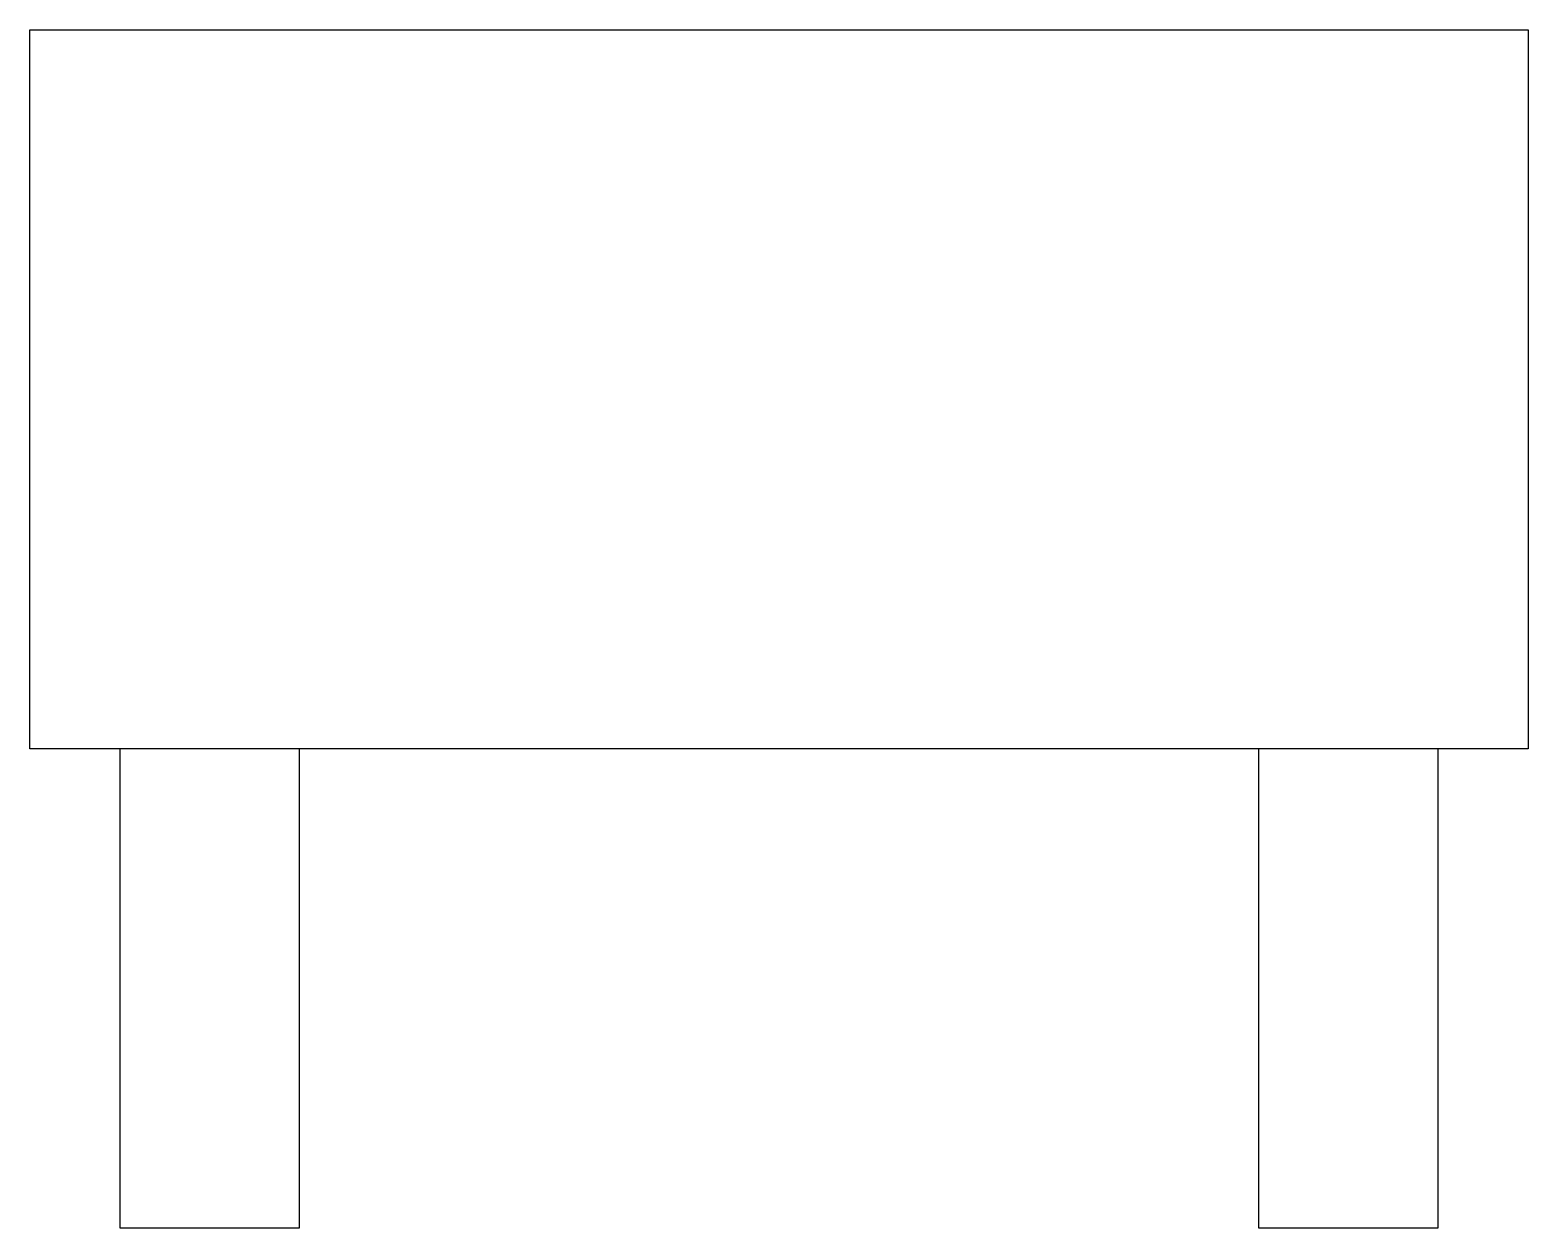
# Model space of a CAD drawing. Extents: x 0 to 1000, y 2 to 802.
import ezdxf

# ---------------------------------------------------------------- set-up
doc = ezdxf.new("R2010")
doc.units = 0
doc.header["$LTSCALE"] = 100
doc.layers.get('0').update_dxf_attribs({"linetype": 'CONTINUOUS'})

msp = doc.modelspace()

# ---------------------------------------------------------------- linework, layer by layer
at = {"color": 0}
msp.add_lwpolyline([(0, 801.7), (1000, 801.7), (1000, 321.7), (0, 321.7)], close=True, dxfattribs=at)
for points in [[(60, 321.7), (60, 1.7), (180, 1.7), (180, 321.7)], [(820, 321.7), (820, 1.7), (940, 1.7), (940, 321.7)]]:
    msp.add_lwpolyline(points, dxfattribs=at)

doc.saveas('drawing.dxf')
